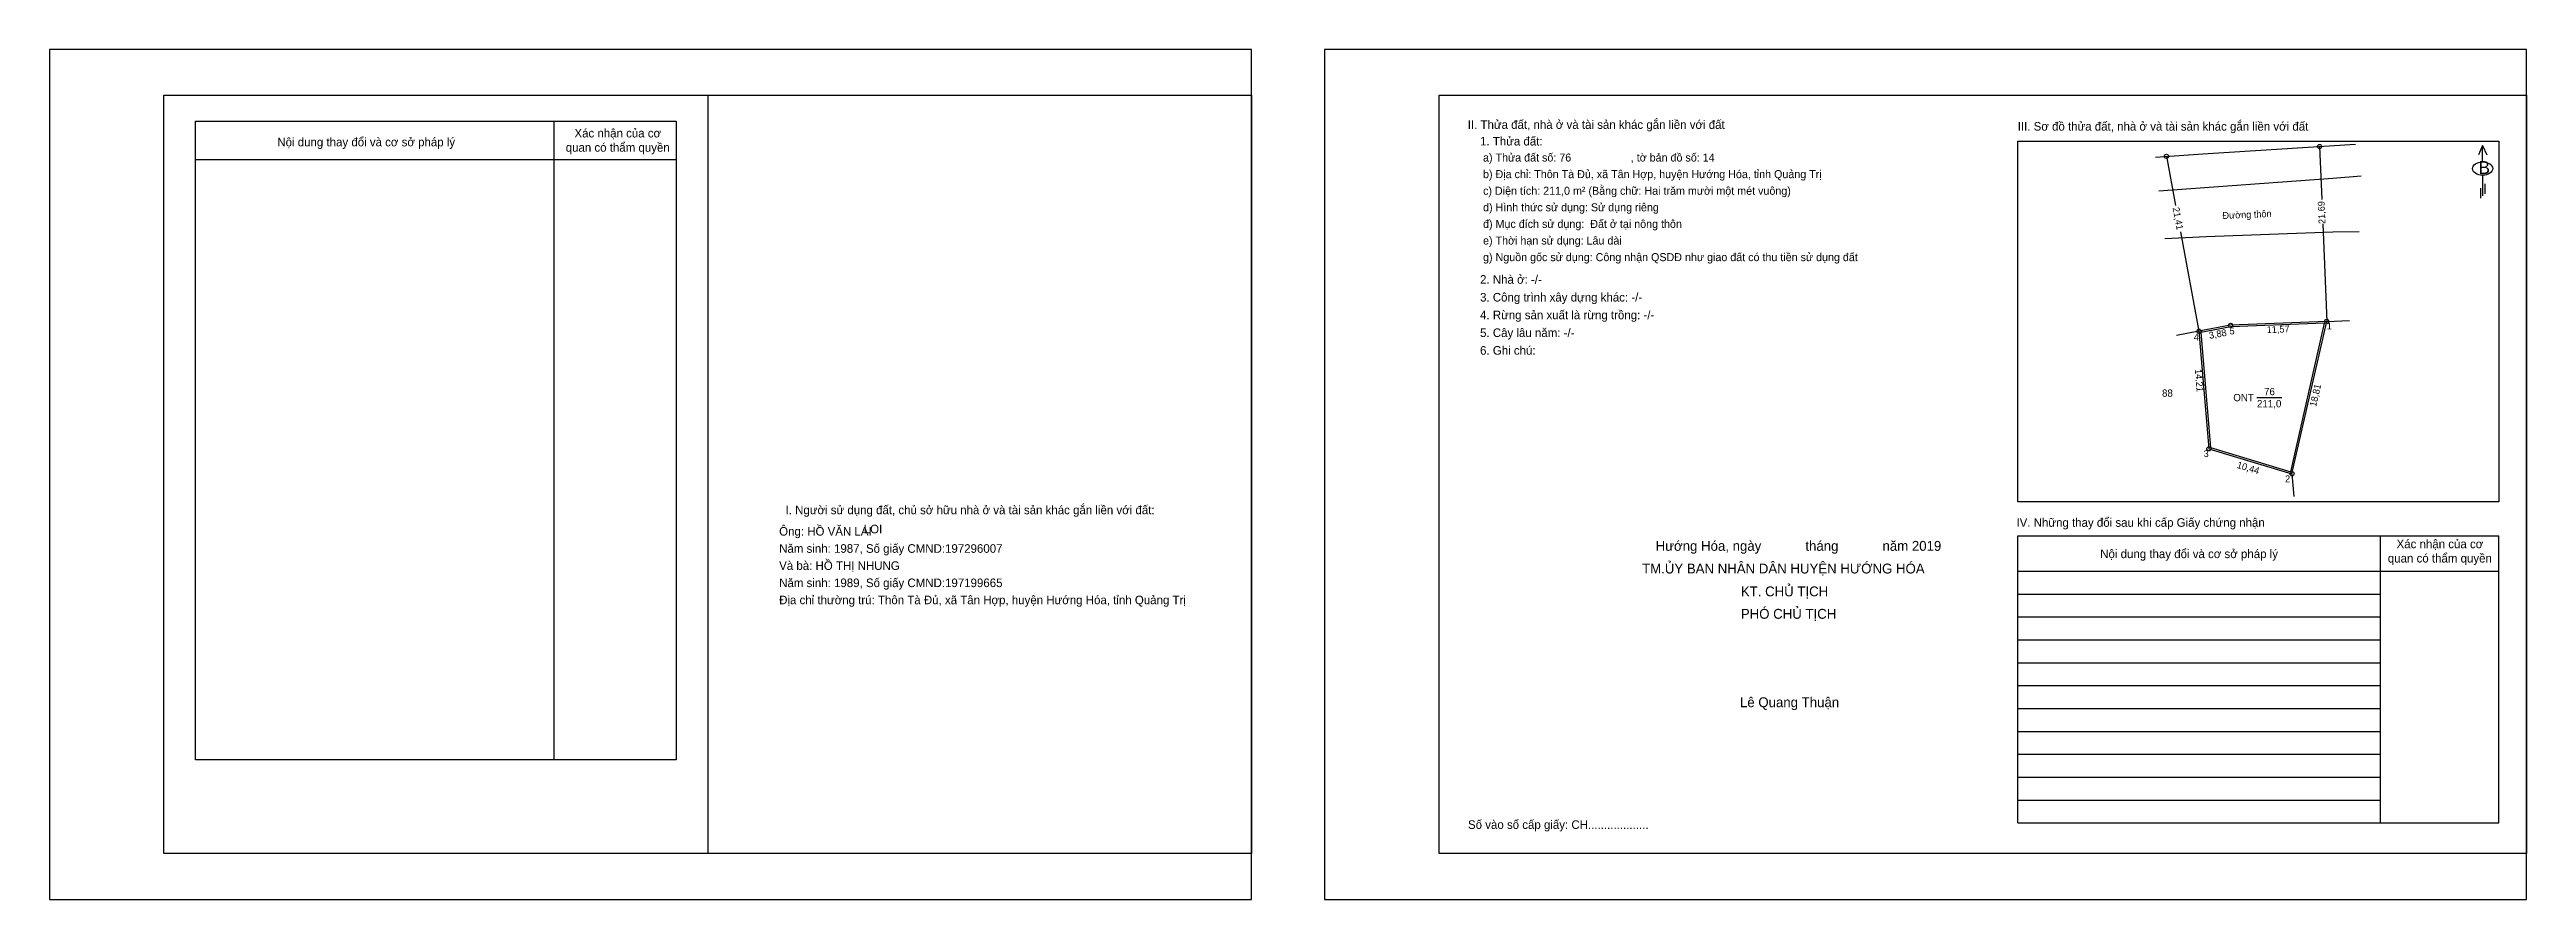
# Model space of a CAD drawing. Extents: x 553468 to 553766, y 1840355 to 1840457.
import ezdxf

# ---------------------------------------------------------------- set-up
doc = ezdxf.new("R2010")
doc.units = 0
for name, color, linetype in [('CanhThua', 7, 'Continuous'), ('ChieuDaiCanhThua', 7, 'Continuous'), ('Khung', 7, 'Continuous'), ('KhungInTrang1', 7, 'Continuous'), ('KhungInTrang2', 7, 'Continuous'), ('Level 1', 7, 'Continuous'), ('Level 2', 7, 'Continuous'), ('Level 22', 7, 'Continuous'), ('Level 23', 7, 'Continuous'), ('Level 5', 7, 'Continuous'), ('MocDinhThua', 7, 'Continuous'), ('NhanDiaChinhThua', 7, 'Continuous'), ('NhanTuCan', 7, 'Continuous'), ('ON', 7, 'Continuous'), ('RauThua', 7, 'Continuous'), ('SoHieuDinhThua', 7, 'Continuous'), ('Template', 7, 'Continuous'), ('ThongTin', 7, 'Continuous')]:
    doc.layers.add(name, color=color, linetype=linetype)

msp = doc.modelspace()

# ---------------------------------------------------------------- linework, layer by layer
at = {"layer": 'CanhThua'}
for p, q in [((553742.18, 1840424.34), (553730.62, 1840423.87)), ((553738, 1840406), (553742.18, 1840424.34)), ((553730.62, 1840423.87), (553726.81, 1840423.16)), ((553726.81, 1840423.16), (553728, 1840409)), ((553728, 1840409), (553738, 1840406))]:
    msp.add_line(p, q, dxfattribs=at)
at = {"layer": 'Khung'}
for p, q in [((553635.35, 1840451.55), (553766.22, 1840451.55)), ((553635.35, 1840360.28), (553635.35, 1840451.55)), ((553705.02, 1840402.61), (553705.02, 1840446.05)), ((553705.02, 1840446.05), (553762.88, 1840446.05)), ((553762.88, 1840446.05), (553762.88, 1840402.61)), ((553762.88, 1840402.61), (553705.02, 1840402.61))]:
    msp.add_line(p, q, dxfattribs=at)
msp.add_lwpolyline([(553612.76, 1840360.28), (553481.88, 1840360.28), (553481.88, 1840451.55), (553612.76, 1840451.55)], close=True, dxfattribs=at)
for points in [[(553547.32, 1840451.55), (553547.32, 1840360.28)], [(553766.22, 1840451.55), (553766.22, 1840360.28), (553635.35, 1840360.28)]]:
    msp.add_lwpolyline(points, dxfattribs=at)
at = {"layer": 'KhungInTrang1'}
msp.add_lwpolyline([(553468.1, 1840457.06), (553468.1, 1840354.77), (553612.76, 1840354.77), (553612.76, 1840457.06)], close=True, dxfattribs=at)
at = {"layer": 'KhungInTrang2'}
msp.add_lwpolyline([(553621.57, 1840457.06), (553621.57, 1840354.77), (553766.22, 1840354.77), (553766.22, 1840457.06)], close=True, dxfattribs=at)
at = {"layer": 'Level 1'}
for p, q in [((553741.32, 1840445.39), (553741.58, 1840439.01)), ((553722.89, 1840444.21), (553723.99, 1840438.29)), ((553741.7, 1840436.07), (553742.18, 1840424.34)), ((553724.58, 1840435.12), (553726.81, 1840423.16))]:
    msp.add_line(p, q, dxfattribs=at)
at = {"layer": 'Level 2'}
msp.add_lwpolyline([(553741.93, 1840424.13), (553730.64, 1840423.67), (553727.02, 1840423), (553728.19, 1840409.15), (553737.85, 1840406.25)], close=True, dxfattribs=at)
at = {"layer": 'Level 22'}
for points in [[(553721.98, 1840440.05), (553742.91, 1840441.57), (553746.31, 1840441.85)], [(553722.7, 1840434.3), (553727.67, 1840434.54), (553742.9, 1840435.11), (553746.07, 1840435.17)]]:
    msp.add_lwpolyline(points, dxfattribs=at)
at = {"layer": 'Level 23'}
for p, q in [((553727.28, 1840444.49), (553745.63, 1840445.67)), ((553721.58, 1840444.12), (553727.28, 1840444.49))]:
    msp.add_line(p, q, dxfattribs=at)
at = {"layer": 'MocDinhThua'}
for centre in [(553741.32, 1840445.39), (553722.89, 1840444.21), (553730.62, 1840423.87), (553742.18, 1840424.34), (553726.81, 1840423.16), (553728, 1840409), (553738, 1840406)]:
    msp.add_circle(centre, 0.25, dxfattribs=at)
at = {"layer": 'NhanDiaChinhThua'}
msp.add_line((553733.79, 1840415.17), (553736.79, 1840415.17), dxfattribs=at)
at = {"layer": 'ON'}
for p, q in [((553485.67, 1840448.45), (553543.53, 1840448.45)), ((553485.67, 1840371.57), (553485.67, 1840448.45)), ((553543.53, 1840448.45), (553543.53, 1840371.57)), ((553485.67, 1840443.84), (553543.53, 1840443.84)), ((553705.02, 1840398.54), (553762.88, 1840398.54)), ((553748.6, 1840398.54), (553748.6, 1840363.98)), ((553705.02, 1840394.28), (553762.88, 1840394.28)), ((553705.02, 1840391.53), (553748.6, 1840391.53)), ((553705.02, 1840388.77), (553748.6, 1840388.77)), ((553705.02, 1840386.02), (553748.6, 1840386.02)), ((553705.02, 1840383.26), (553748.6, 1840383.26)), ((553705.02, 1840380.5), (553748.6, 1840380.5)), ((553705.02, 1840377.75), (553748.6, 1840377.75)), ((553705.02, 1840374.99), (553748.6, 1840374.99)), ((553705.02, 1840372.24), (553748.6, 1840372.24)), ((553705.02, 1840369.48), (553748.6, 1840369.48)), ((553705.02, 1840366.73), (553748.6, 1840366.73))]:
    msp.add_line(p, q, dxfattribs=at)
for points in [[(553528.82, 1840448.45), (553528.82, 1840371.57)], [(553705.02, 1840363.98), (553705.02, 1840398.54)], [(553762.88, 1840363.98), (553762.88, 1840398.54)], [(553543.53, 1840371.57), (553485.67, 1840371.57)]]:
    msp.add_lwpolyline(points, dxfattribs=at)
at = {"layer": 'RauThua'}
for p, q in [((553742.18, 1840424.34), (553744.92, 1840424.45)), ((553726.81, 1840423.16), (553724.12, 1840422.66)), ((553738, 1840406), (553738.23, 1840403.27))]:
    msp.add_line(p, q, dxfattribs=at)
at = {"layer": 'Template'}
for p, q in [((553760.94, 1840445.49), (553760.44, 1840444.39)), ((553760.94, 1840443.54), (553760.94, 1840445.49)), ((553760.94, 1840445.49), (553761.44, 1840444.39)), ((553760.69, 1840440.39), (553760.69, 1840439.19)), ((553760.95, 1840441.93), (553760.95, 1840439.47)), ((553761.23, 1840440.9), (553761.23, 1840439.7)), ((553705.02, 1840363.98), (553762.88, 1840363.98))]:
    msp.add_line(p, q, dxfattribs=at)
msp.add_ellipse((553760.95, 1840442.73), major_axis=(1.22, 0), ratio=0.655849, dxfattribs=at)

# ---------------------------------------------------------------- texts
at = {"layer": 'ChieuDaiCanhThua'}
for s, rotation, p in [('21,41', 280.5561, (553723.63, 1840438)), ('Đường thôn', 2.3282, (553729.65, 1840436.67)), ('21,69', 92.3282, (553742.03, 1840436.08)), ('3,88', 10.5561, (553728.09, 1840422.23)), ('11,57', 2.3282, (553734.98, 1840422.92)), ('14,21', 274.8038, (553726.31, 1840418.57)), ('18,81', 77.1606, (553740.91, 1840414.02)), ('10,44', 343.3008, (553731.3, 1840406.72))]:
    msp.add_text(s, height=0.821, rotation=rotation, dxfattribs=at).set_placement(p)
at = {"layer": 'Level 5'}
msp.add_text('LOI', height=1.033, dxfattribs=at).set_placement((553566.1, 1840398.83))
at = {"layer": 'NhanDiaChinhThua'}
for s, p in [('ONT', (553730.94, 1840414.73)), ('76', (553734.64, 1840415.46)), ('211,0', (553733.79, 1840414))]:
    msp.add_text(s, height=0.876, dxfattribs=at).set_placement(p)
at = {"layer": 'NhanTuCan'}
msp.add_text('88', height=0.876, dxfattribs=at).set_placement((553722.36, 1840415.27))
at = {"layer": 'ON'}
for s, height, p in [('Nội dung thay đổi và cơ sở pháp lý', 1.0332, (553495.52, 1840445.41)), ('quan có thẩm quyền', 1.0332, (553530.23, 1840444.76)), ('Xác nhận của cơ ', 1.0332, (553531.28, 1840446.48)), ('I. Người sử dụng đất, chủ sở hữu nhà ở và tài sản khác gắn liền với đất:', 1.0332, (553556.69, 1840401.13)), ('IV. Những thay đổi sau khi cấp Giấy chứng nhận', 1.0332, (553704.84, 1840399.62)), ('Xác nhận của cơ ', 1.0332, (553750.59, 1840397.04)), ('Nội dung thay đổi và cơ sở pháp lý', 1.0332, (553714.92, 1840395.85)), ('quan có thẩm quyền', 1.0332, (553749.54, 1840395.32)), ('Lê Quang Thuận', 1.1895, (553671.56, 1840377.91))]:
    msp.add_text(s, height=height, dxfattribs=at).set_placement(p)
at = {"layer": 'SoHieuDinhThua'}
for s, p in [('1', (553742.19, 1840423.37)), ('4', (553726.18, 1840422.03)), ('5', (553730.49, 1840422.78)), ('3', (553727.37, 1840408.01)), ('2', (553737.17, 1840404.98))]:
    msp.add_text(s, height=0.821, dxfattribs=at).set_placement(p)
at = {"layer": 'Template'}
for s, height, p in [('II. Thửa đất, nhà ở và tài sản khác gắn liền với đất', 1.0332, (553638.8, 1840447.51)), ('III. Sơ đồ thửa đất, nhà ở và tài sản khác gắn liền với đất', 1.0332, (553704.99, 1840447.3)), ('B', 1.55, (553760.45, 1840442.08)), ('Hướng Hóa, ngày            tháng            năm 2019', 1.1895, (553661.41, 1840396.73)), ('TM.ỦY BAN NHÂN DÂN HUYỆN HƯỚNG HÓA', 1.1895, (553659.78, 1840394)), ('KT. CHỦ TỊCH', 1.1895, (553671.67, 1840391.25)), ('PHÓ CHỦ TỊCH', 1.1895, (553671.67, 1840388.55)), ('Số vào sổ cấp giấy: CH...................', 1.0332, (553638.83, 1840363.26))]:
    msp.add_text(s, height=height, dxfattribs=at).set_placement(p)
at = {"layer": 'ThongTin'}
for s, height, p in [('1. Thửa đất: ', 1.0332, (553640.28, 1840445.51)), (' a) Thửa đất số: 76                    , tờ bản đồ số: 14', 0.9644, (553640.28, 1840443.58)), (' b) Địa chỉ: Thôn Tà Đủ, xã Tân Hợp, huyện Hướng Hóa, tỉnh Quảng Trị', 0.9644, (553640.28, 1840441.58)), (' c) Diện tích: 211,0 m² (Bằng chữ: Hai trăm mười một mét vuông)', 0.9644, (553640.28, 1840439.58)), (' d) Hình thức sử dụng: Sử dụng riêng', 0.9644, (553640.28, 1840437.59)), (' đ) Mục đích sử dụng:  Đất ở tại nông thôn', 0.9644, (553640.28, 1840435.59)), (' e) Thời hạn sử dụng: Lâu dài', 0.9644, (553640.28, 1840433.59)), (' g) Nguồn gốc sử dụng: Công nhận QSDĐ như giao đất có thu tiền sử dụng đất', 0.9644, (553640.28, 1840431.59)), ('3. Công trình xây dựng khác: -/-', 1.0332, (553640.28, 1840426.73)), ('2. Nhà ở: -/-', 1.0332, (553640.28, 1840428.87)), ('4. Rừng sản xuất là rừng trồng: -/-', 1.0332, (553640.28, 1840424.6)), ('5. Cây lâu năm: -/-', 1.0332, (553640.28, 1840422.46)), ('6. Ghi chú:', 1.0332, (553640.28, 1840420.33)), ('Ông: HỒ VĂN LAI', 1.0332, (553555.92, 1840398.56)), ('Năm sinh: 1987, Số giấy CMND:197296007', 1.0332, (553555.92, 1840396.49)), ('Và bà: HỒ THỊ NHUNG', 1.0332, (553555.92, 1840394.43)), ('Địa chỉ thường trú: Thôn Tà Đủ, xã Tân Hợp, huyện Hướng Hóa, tỉnh Quảng Trị', 1.0332, (553555.92, 1840390.3)), ('Năm sinh: 1989, Số giấy CMND:197199665', 1.0332, (553555.92, 1840392.36))]:
    msp.add_text(s, height=height, dxfattribs=at).set_placement(p)

doc.saveas('drawing.dxf')
